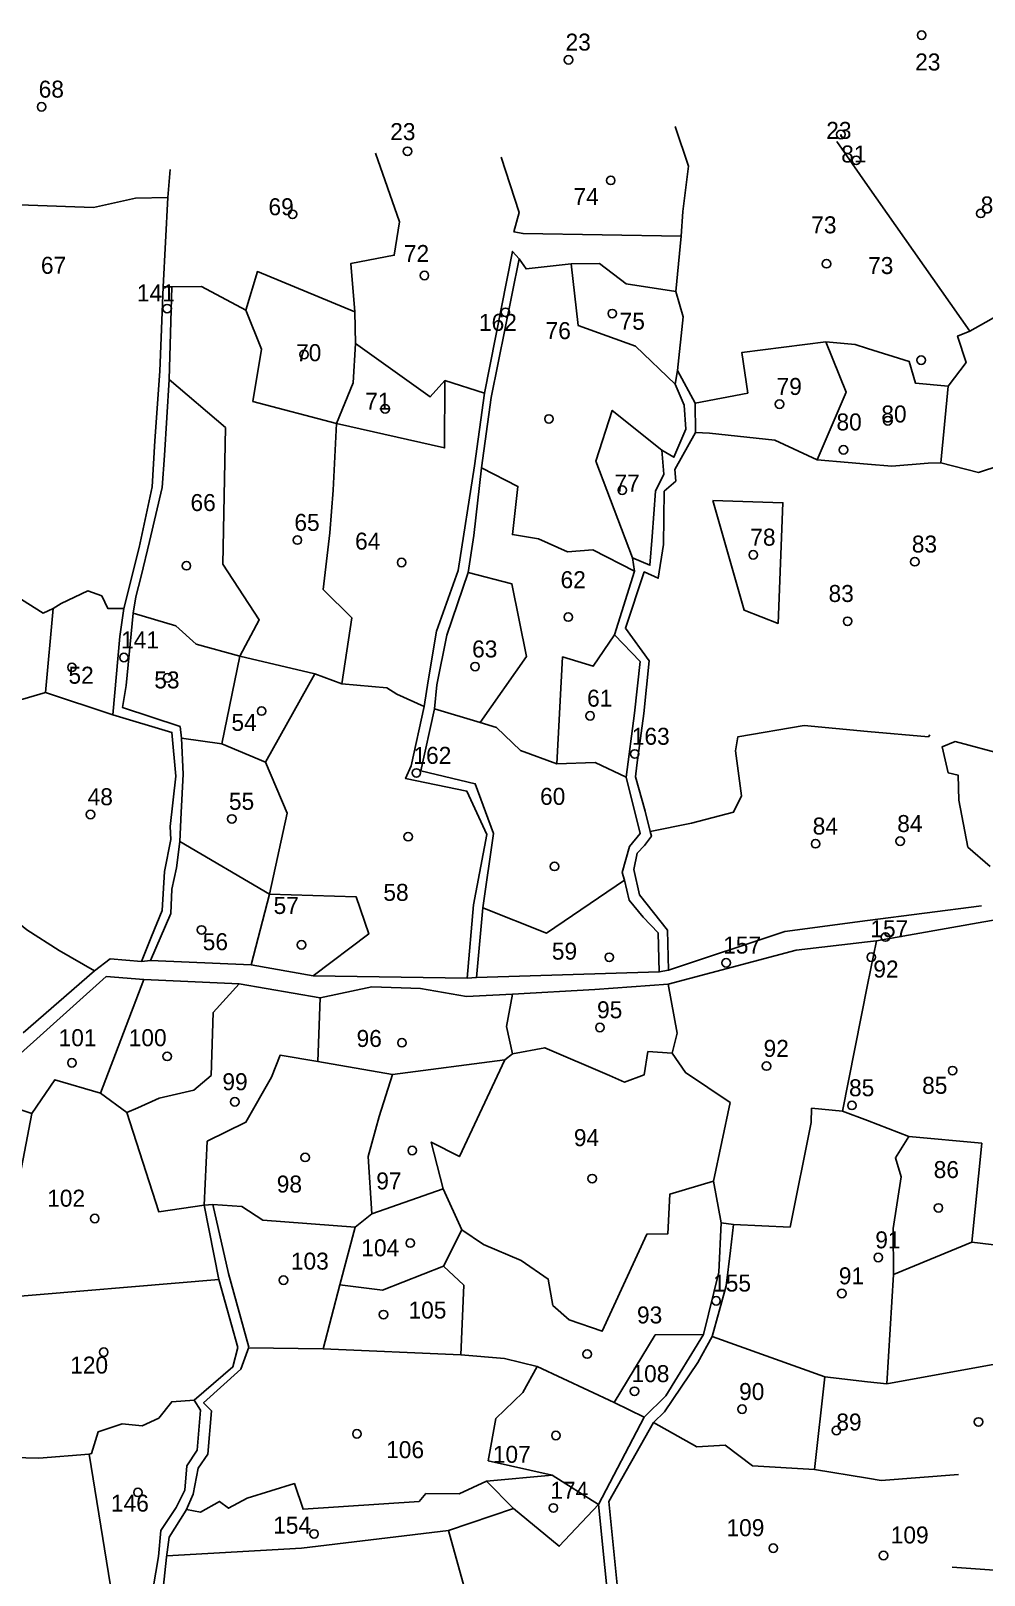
# Model space of a CAD drawing. Extents: x 176571 to 180224, y 250857 to 253450.
# Drawn here: x 178853 to 179077.4, y 252107.5 to 252471 of the extents above; entities that cross this region are included whole.
import ezdxf
from ezdxf.enums import TextEntityAlignment as Align

# ---------------------------------------------------------------- set-up
doc = ezdxf.new("R2010")
doc.units = 0
for name, color, linetype in [('1602', 240, 'Continuous'), ('1603', 240, 'Continuous'), ('A_POINTS', 252, 'Continuous')]:
    doc.layers.add(name, color=color, linetype=linetype)
doc.styles.add('HEBTXT', font='hebtxt.shx')

# ---------------------------------------------------------------- blocks, each defined once
blk = doc.blocks.new('1603')
at = {"layer": 'A_POINTS'}
blk.add_circle((0, 0), 0.25, dxfattribs=at)
at = {"style": 'HEBTXT'}
blk.add_attdef('PARCEL_NUM', text='', height=2, dxfattribs=at).set_placement((0, 1), align=Align.CENTER)
at = {"style": 'HEBTXT', "flags": 1}
blk.add_attdef('LOT_NUM', text='', height=2, dxfattribs=at).set_placement((0, -2.5), align=Align.CENTER)

msp = doc.modelspace()

# ---------------------------------------------------------------- linework, layer by layer
at = {"layer": '1602'}
for points in [[(178885.2, 252431.83), (178877.6, 252431.63), (178867.76, 252429.47), (178837, 252430.6), (178820.57, 252430.9), (178811.41, 252430.54), (178807.45, 252429.57), (178793.88, 252429.72), (178780.32, 252429.99), (178768.64, 252432.23), (178749.64, 252433.83), (178735.52, 252433.76), (178730.38, 252434.02), (178719.91, 252435.32), (178711.67, 252436.31), (178702.71, 252433.66), (178701.71, 252434.41), (178694.56, 252440.13), (178690.74, 252443.02), (178684.23, 252444.84), (178683.31, 252450)], [(179004.73, 252448.56), (179007.86, 252439.18), (179006.53, 252428.53), (179006.08, 252422.74)], [(178884.11, 252410.82), (178886.21, 252410.81), (178893.17, 252410.89), (178903.62, 252405.29), (178906.34, 252414.38), (178929.25, 252404.91), (178928.34, 252416.3), (178938.55, 252418.23), (178939.77, 252426.11), (178934.14, 252442.25)], [(179050, 252434.66), (179042.75, 252444.98)], [(178963.76, 252441.33), (178967.97, 252428.28), (178966.72, 252423.72), (178968.9, 252423.32), (179006.08, 252422.74), (179004.83, 252409.66), (178993.18, 252411.49), (178986.88, 252416.24), (178980.2, 252416.18), (178969.6, 252414.99), (178967.94, 252417.35), (178966.39, 252419.11), (178959.81, 252385.71), (178957.48, 252368.62), (178953.58, 252343.97), (178948.46, 252329.7), (178946.54, 252318.02), (178945.6, 252311.98), (178942.52, 252298), (178941.21, 252295), (178955.66, 252292.03), (178960.32, 252281.84), (178957.23, 252265.24), (178955.7, 252248.04)], [(178885.8, 252438.42), (178885.2, 252431.83), (178884.11, 252410.82), (178883.34, 252390.94), (178882.21, 252374.55), (178881.51, 252363.67), (178878.49, 252349.39), (178874.85, 252335.06), (178873.91, 252328.42), (178872.31, 252310.04), (178886.2, 252305.87), (178887.1, 252295.56), (178885.78, 252283.71), (178885.97, 252280.68), (178884.46, 252273.09), (178883.87, 252263.93), (178881.38, 252257.83), (178879.02, 252251.92)], [(179074.12, 252400.34), (179050, 252434.66)], [(178967.94, 252417.35), (178961.38, 252384.73), (178959.09, 252368.14), (178957.26, 252352.24), (178955.95, 252343.54), (178950.91, 252328.76), (178948.61, 252317.05), (178948, 252311.39), (178944.81, 252296.8), (178957.64, 252293.78), (178961.91, 252282.07), (178959.41, 252264.56), (178957.95, 252248.19)], [(178980.2, 252416.18), (178981.87, 252401.65), (178995.39, 252396.85), (179004.71, 252387.9)], [(178886.21, 252410.81), (178885.52, 252388.99), (178884.41, 252371.07), (178883.92, 252363.56), (178880.93, 252350.81), (178878.94, 252342.69), (178877.71, 252337.81), (178877.08, 252333.96), (178875.46, 252316.95), (178874.54, 252311.77), (178888.13, 252307.23), (178888.48, 252304.52), (178888.83, 252296.07), (178888.4, 252287), (178888.05, 252280.16), (178887.25, 252273.99), (178886.18, 252268.98), (178885.92, 252263.25), (178881.12, 252252.17)], [(179004.83, 252409.66), (179006.56, 252403.7), (179005.26, 252391.08), (179004.71, 252387.9), (179006.78, 252382.96), (179007.19, 252377.24), (179004.4, 252370.64), (179001.55, 252372.29), (179001.99, 252366.64), (179000.03, 252362.7), (178999.27, 252351.98), (178998.74, 252345.23), (178994.65, 252346.94), (178995.15, 252343.87), (178990.42, 252328.87), (178996.44, 252322.53), (178995.14, 252310.39), (178993.17, 252295.33), (178996.43, 252282.08), (178993.94, 252278.98), (178992.21, 252272.9), (178992.74, 252271.1), (178993.84, 252266.4), (178997.18, 252262.35), (179000.68, 252258.71), (179000.94, 252249.47)], [(178903.62, 252405.29), (178907.32, 252396.1), (178905.26, 252383.81), (178924.96, 252378.57), (178950.4, 252372.84), (178950.48, 252388.7), (178959.81, 252385.71)], [(178929.25, 252404.91), (178929.43, 252397.41), (178928.9, 252388.15), (178924.96, 252378.57), (178924.13, 252362.94), (178923.39, 252352.83), (178921.84, 252339.51), (178928.55, 252332.84), (178926.19, 252317.31)], [(179089.4, 252404.56), (179083.42, 252405.57), (179074.12, 252400.34), (179071.21, 252399.19), (179073.22, 252392.93), (179068.97, 252387.41), (179061.27, 252388.14), (179059.77, 252393.23), (179050, 252396.29)], [(178950.48, 252388.7), (178946.99, 252384.86), (178929.43, 252397.41)], [(179050, 252396.29), (179047.12, 252397.18), (179040.15, 252397.8), (179020.41, 252395.33), (179021.77, 252385.78), (179009.37, 252383.41)], [(179040.15, 252397.8), (179044.96, 252385.98), (179038.15, 252370.06)], [(178897.95, 252303.15), (178902.2, 252323.81), (178906.75, 252332.38), (178898.16, 252345.49), (178898.83, 252377.63), (178885.52, 252388.99)], [(179005.26, 252391.08), (179009.37, 252383.41), (179009.46, 252376.47), (179004.62, 252367.74), (179004.88, 252365.06), (179002.12, 252362.66), (179001.93, 252350.14), (179000.73, 252342.17), (178997.4, 252343.67), (178992.97, 252330.38), (178998.6, 252322.71), (178997.33, 252310.35), (178995.68, 252298.12), (178995.34, 252295.42), (178997.63, 252287.31), (178998.82, 252282.57), (178999.11, 252281.45), (178997.5, 252279.22), (178995.71, 252277.41), (178994.96, 252273.61), (178996.28, 252267.59), (179002.92, 252259.31), (179003.14, 252249.87)], [(179068.97, 252387.41), (179067.25, 252369.38)], [(179001.55, 252372.29), (178989.89, 252381.67), (178986, 252369.74), (178994.65, 252346.94)], [(179050, 252369.05), (179045.4, 252369.44), (179038.15, 252370.06), (179028.19, 252374.69), (179012.82, 252376.3), (179009.46, 252376.47)], [(178995.15, 252343.87), (178985.29, 252348.82), (178979.37, 252348.36), (178972.52, 252351.46), (178966.38, 252352.44), (178967.66, 252363.79), (178959.09, 252368.14)], [(179090.73, 252367.64), (179081.17, 252368.75), (179076.15, 252367.07), (179067.25, 252369.38), (179064.26, 252369.25), (179055.73, 252368.56), (179050, 252369.05)], [(179013.57, 252360.45), (179030.07, 252359.96), (179028.94, 252331.54), (179020.94, 252334.63), (179013.57, 252360.45)], [(178955.95, 252343.54), (178966.24, 252340.85), (178969.66, 252323.74), (178958.79, 252308.22)], [(178874.85, 252335.06), (178871.14, 252335.01), (178869.68, 252338.03), (178866.4, 252339.24), (178860.11, 252336.25), (178858.24, 252335.01), (178855.86, 252333.94), (178850.79, 252337.2), (178848.66, 252335.84)], [(178858.24, 252335.01), (178856.42, 252315.29)], [(178945.6, 252311.98), (178939.16, 252314.88), (178936.78, 252316.37), (178926.19, 252317.31), (178919.83, 252319.67), (178902.2, 252323.81), (178891.88, 252326.63), (178887.09, 252330.99), (178877.08, 252333.96)], [(178990.42, 252328.87), (178985.39, 252321.45), (178978.17, 252323.66), (178976.83, 252298.46), (178985.82, 252298.76), (178993.17, 252295.33)], [(178919.83, 252319.67), (178908.21, 252298.84), (178897.95, 252303.15), (178888.48, 252304.52)], [(178872.31, 252310.04), (178856.42, 252315.29), (178846.54, 252312.33), (178841.04, 252307.95), (178827.67, 252311.24)], [(178976.83, 252298.46), (178968.3, 252301.59), (178962.61, 252306.99), (178958.79, 252308.22), (178948, 252311.39)], [(179050, 252306.11), (179035.08, 252307.46), (179019.49, 252304.84), (179018.91, 252301.57), (179020.28, 252290.91), (179018.45, 252287.09), (179008.55, 252284.51), (178998.82, 252282.57)], [(179064.65, 252305.28), (179064.35, 252304.81), (179050, 252306.11)], [(179078.89, 252274.31), (179073.62, 252278.87), (179071.48, 252289.89), (179071.3, 252295.83), (179069.02, 252296.33), (179067.55, 252302.44), (179070.6, 252303.72), (179082.34, 252300.57)], [(178908.21, 252298.84), (178913.36, 252286.88), (178909.18, 252267.79), (178904.86, 252251.12)], [(178867.98, 252249.72), (178859.61, 252254.53), (178852.03, 252259.37), (178848.57, 252262.24), (178843.22, 252263.17), (178839.08, 252272.24), (178834.44, 252276.35), (178832.1, 252281.08), (178824.14, 252286.01), (178818.7, 252289.72)], [(178888.05, 252280.16), (178909.18, 252267.79), (178929.59, 252267.13), (178932.53, 252258.44), (178919.47, 252248.57)], [(178992.74, 252271.1), (178974.39, 252258.63), (178959.41, 252264.56)], [(179050, 252261.55), (179076.83, 252265.04)], [(178851.19, 252235.14), (178867.98, 252249.72), (178871.64, 252252.54), (178879.02, 252251.92), (178881.12, 252252.17), (178904.86, 252251.12), (178919.47, 252248.57), (178955.7, 252248.04), (178957.95, 252248.19), (179000.94, 252249.47), (179003.14, 252249.87), (179030.53, 252259.01), (179050, 252261.55)], [(179050, 252256.59), (179052.07, 252256.83), (179077.41, 252261.27)], [(179077.41, 252261.27), (179092.76, 252263.92)], [(179052.07, 252256.83), (179050, 252246.42)], [(178848.99, 252228.85), (178870.72, 252248.39), (178879.59, 252247.7), (178902.03, 252246.69), (178921.1, 252243.38), (178933.29, 252245.97), (178944.75, 252245.55), (178955.6, 252243.71), (178966.37, 252244.26), (178985.77, 252245.31), (179003.07, 252246.56), (179033.19, 252254.63), (179050, 252256.59)], [(178879.59, 252247.7), (178869.39, 252220.93)], [(178902.03, 252246.69), (178895.93, 252239.89), (178895.4, 252225.09), (178891.32, 252221.61), (178883.21, 252219.73), (178878.2, 252217.47), (178875.57, 252216.34)], [(178991.02, 252080.35), (178986.63, 252124.08), (178997.39, 252144.62), (179002.52, 252149.65), (179011.39, 252164.09), (179014.97, 252178.82), (179015.55, 252190.37), (179013.72, 252200.24), (179017.63, 252218.73), (179007.13, 252225.78), (179004.03, 252230.37), (179005.15, 252235.09), (179003.07, 252246.56)], [(179050, 252246.42), (179044.09, 252216.71)], [(178921.1, 252243.38), (178920.57, 252228.39)], [(178966.37, 252244.26), (178964.96, 252236.59), (178966.4, 252230.16), (178973.99, 252231.63), (178989.24, 252225.12), (178992.79, 252223.55), (178997.37, 252225.24), (178998.29, 252230.73), (179004.03, 252230.37)], [(178964.56, 252228.76), (178938.12, 252225.33), (178920.57, 252228.39), (178911.65, 252229.87), (178909.65, 252224.72), (178903.63, 252214.07), (178894.51, 252209.6), (178893.81, 252194.52)], [(178966.4, 252230.16), (178964.56, 252228.76), (178953.9, 252205.98), (178947.25, 252209.42), (178950.05, 252198.38)], [(178853.24, 252216.12), (178858.6, 252224.07), (178869.39, 252220.93), (178875.57, 252216.34), (178883.11, 252193.01), (178893.81, 252194.52), (178895.85, 252194.73), (178902.64, 252194.22), (178907.61, 252191.06), (178929.33, 252189.36), (178933.3, 252192.5), (178950.05, 252198.38), (178954.49, 252188.74), (178959.59, 252185.29), (178968.43, 252181.55), (178974.83, 252177.16), (178975.86, 252170.96), (178979.72, 252167.57), (178987.53, 252164.87), (178998, 252187.72), (179002.95, 252187.78), (179003.45, 252197.16), (179013.72, 252200.24)], [(178938.12, 252225.33), (178934.97, 252215.46), (178932.44, 252206.02), (178933.3, 252192.5)], [(178897.26, 252177.09), (178844.82, 252172.65), (178853.24, 252216.12), (178839.53, 252220.72), (178832.17, 252221.18)], [(179018.4, 252189.99), (179031.75, 252189.41), (179036.73, 252213.99), (179036.81, 252217.39), (179044.09, 252216.71), (179050, 252214.46)], [(179050, 252214.46), (179059.73, 252210.76), (179076.93, 252209.12)], [(179059.73, 252210.76), (179056.57, 252205.73), (179057.89, 252201.19), (179056.02, 252189.03), (179056.09, 252178.27), (179054.51, 252152.45)], [(179076.93, 252209.12), (179074.52, 252185.83)], [(178893.81, 252194.52), (178897.26, 252177.09), (178901.75, 252161.02), (178900.53, 252156.46), (178891.43, 252148.68), (178892.9, 252146.32), (178892.15, 252136.88), (178889.71, 252133.2), (178889.2, 252127.45), (178887.23, 252123.35), (178883.62, 252117.94), (178883.03, 252111.87), (178881.05, 252100.29), (178873.5, 252093.75), (178865.73, 252087.22), (178860.83, 252032.33), (178855.37, 252020.06), (178860.44, 251973.65)], [(178895.85, 252194.73), (178899.51, 252178.45), (178904.29, 252161.1), (178902.39, 252155.91), (178893.67, 252148.03), (178895.53, 252146.11), (178894.63, 252135.91), (178892.37, 252132.67), (178891.18, 252126.49), (178889.57, 252122.76), (178885.52, 252116.38), (178884.93, 252111.71), (178883.52, 252098.43), (178868.57, 252086.08), (178867.92, 252084.09), (178864, 252032.27), (178857.53, 252019.98), (178862.83, 251974.14)], [(178929.33, 252189.36), (178925.71, 252175.8), (178921.84, 252160.72)], [(178954.49, 252188.74), (178950.11, 252180.22), (178935.81, 252174.58), (178925.71, 252175.8)], [(179050, 252025.23), (179023.4, 252022.81), (179011.69, 252028.67), (179002.02, 252028.8), (179001.51, 252032.94), (178997.38, 252068.48), (178993.47, 252080.87), (178989.06, 252124.79), (178999.58, 252143.4), (179002.21, 252145.93), (179010.03, 252157.49), (179013.44, 252163.63), (179016.73, 252175.57), (179017.69, 252183.89), (179018.4, 252189.99), (179015.55, 252190.37)], [(179105.79, 252182.06), (179074.52, 252185.83), (179056.09, 252178.27)], [(178950.11, 252180.22), (178954.92, 252175.74), (178954.2, 252159.29)], [(179011.39, 252164.09), (178999.99, 252164.02), (178990.32, 252148.1)], [(179050, 252152.98), (179039.95, 252154.16), (179013.44, 252163.63)], [(178997.39, 252144.62), (178990.32, 252148.1), (178972.2, 252156.55), (178964.53, 252158.45), (178954.2, 252159.29), (178921.84, 252160.72), (178904.25, 252160.98)], [(179105.44, 252161.76), (179054.51, 252152.45), (179050, 252152.98)], [(178986.63, 252124.08), (178975.77, 252130.97), (178960.67, 252134.36), (178962.43, 252144.32), (178968.79, 252150.44), (178972.2, 252156.55)], [(179039.95, 252154.16), (179037.51, 252132.28)], [(178891.43, 252148.68), (178886.15, 252148.27), (178883.11, 252144.44), (178879.22, 252142.58), (178874.47, 252143.09), (178868.81, 252141.19), (178867.29, 252136.06), (178866.72, 252135.95), (178854.88, 252134.97), (178845.58, 252135.25), (178807.45, 252128.8), (178807.88, 252123.95), (178798.27, 252123.15), (178795.49, 252117.12), (178805.26, 252110.97), (178808.38, 252105.72), (178808.62, 252092.34), (178807.35, 252079.6), (178805.12, 252076.65), (178807.37, 252068.23), (178819.66, 252066.69), (178824.94, 252069.68), (178831.6, 252068.14)], [(179050, 252130.26), (179037.51, 252132.28), (179022.93, 252133.2), (179016.47, 252138.01), (179009.83, 252137.66), (178999.58, 252143.4)], [(178866.72, 252135.95), (178873.5, 252093.75)], [(178975.77, 252130.97), (178960.31, 252129.56), (178953.86, 252126.56), (178945.99, 252126.69), (178944.39, 252124.81), (178917.1, 252122.95), (178915.05, 252129.01), (178903.92, 252125.54), (178899.55, 252123.2), (178897.36, 252124.81), (178892.92, 252122.31), (178889.63, 252122.91)], [(178960.31, 252129.56), (178966.64, 252123.1), (178977.42, 252114.23), (178986.63, 252124.08)], [(179071.41, 252131.14), (179053.22, 252129.74), (179050, 252130.26)], [(178966.64, 252123.1), (178951.31, 252117.95), (178916.67, 252113.79), (178884.97, 252111.98)], [(179110.56, 252123.22), (179108.29, 252107.09), (179099.71, 252107.19), (179069.92, 252109.33)], [(178951.31, 252117.95), (178957.03, 252097.31), (178951.24, 252077.56), (178949.57, 252067.15), (178941.36, 252031.6)]]:
    msp.add_lwpolyline(points, dxfattribs=at)

# ---------------------------------------------------------------- block references
at = {"layer": '1603'}
ref = msp.add_blockref('1603', (178979.58, 252464.25), dxfattribs=dict(at, xscale=4, yscale=4, zscale=4))
ref.add_attrib('PARCEL_NUM', '23', (178978.89, 252466.41), dxfattribs={"layer": '0', "height": 4, "style": 'HEBTXT'})
ref = msp.add_blockref('1603', (179062.74, 252470.05), dxfattribs=dict(at, xscale=4, yscale=4, zscale=4))
ref.add_attrib('PARCEL_NUM', '23', (179061.21, 252461.73), dxfattribs={"layer": '0', "height": 4, "style": 'HEBTXT'})
ref = msp.add_blockref('1603', (178855.51, 252453.17), dxfattribs=dict(at, xscale=4, yscale=4, zscale=4))
ref.add_attrib('PARCEL_NUM', '68', (178854.82, 252455.33), dxfattribs={"layer": '0', "height": 4, "style": 'HEBTXT'})
ref = msp.add_blockref('1603', (179043.7, 252446.64), dxfattribs=dict(at, xscale=4, yscale=4, zscale=4))
ref.add_attrib('PARCEL_NUM', '23', (179040.27, 252445.62), dxfattribs={"layer": '0', "height": 4, "style": 'HEBTXT'})
ref = msp.add_blockref('1603', (178941.66, 252442.69), dxfattribs=dict(at, xscale=4, yscale=4, zscale=4))
ref.add_attrib('PARCEL_NUM', '23', (178937.6, 252445.33), dxfattribs={"layer": '0', "height": 4, "style": 'HEBTXT'})
ref = msp.add_blockref('1603', (179047.34, 252440.57), dxfattribs=dict(at, xscale=4, yscale=4, zscale=4))
ref.add_attrib('PARCEL_NUM', '81', (179043.79, 252440.06), dxfattribs={"layer": '0', "height": 4, "style": 'HEBTXT'})
ref = msp.add_blockref('1603', (178989.52, 252435.85), dxfattribs=dict(at, xscale=4, yscale=4, zscale=4))
ref.add_attrib('PARCEL_NUM', '74', (178980.75, 252430.05), dxfattribs={"layer": '0', "height": 4, "style": 'HEBTXT'})
ref = msp.add_blockref('1603', (178914.62, 252427.86), dxfattribs=dict(at, xscale=4, yscale=4, zscale=4))
ref.add_attrib('PARCEL_NUM', '69', (178908.93, 252427.64), dxfattribs={"layer": '0', "height": 4, "style": 'HEBTXT'})
ref = msp.add_blockref('1603', (179076.64, 252428.07), dxfattribs=dict(at, xscale=4, yscale=4, zscale=4))
ref.add_attrib('PARCEL_NUM', '81', (179076.64, 252428.07), dxfattribs={"layer": '0', "height": 4, "style": 'HEBTXT'})
ref = msp.add_blockref('1603', (179040.32, 252416.22), dxfattribs=dict(at, xscale=4, yscale=4, zscale=4))
ref.add_attrib('PARCEL_NUM', '73', (179036.75, 252423.38), dxfattribs={"layer": '0', "height": 4, "style": 'HEBTXT'})
ref = msp.add_blockref('1603', (178945.65, 252413.47), dxfattribs=dict(at, xscale=4, yscale=4, zscale=4))
ref.add_attrib('PARCEL_NUM', '72', (178940.82, 252416.63), dxfattribs={"layer": '0', "height": 4, "style": 'HEBTXT'})
ref = msp.add_blockref('1603', (178847.37, 252409.16), dxfattribs=dict(at, xscale=4, yscale=4, zscale=4))
ref.add_attrib('PARCEL_NUM', '67', (178855.35, 252413.85), dxfattribs={"layer": '0', "height": 4, "style": 'HEBTXT'})
ref = msp.add_blockref('1603', (179062.63, 252393.51), dxfattribs=dict(at, xscale=4, yscale=4, zscale=4))
ref.add_attrib('PARCEL_NUM', '73', (179050.13, 252413.8), dxfattribs={"layer": '0', "height": 4, "style": 'HEBTXT'})
ref = msp.add_blockref('1603', (178885.07, 252405.65), dxfattribs=dict(at, xscale=4, yscale=4, zscale=4))
ref.add_attrib('PARCEL_NUM', '141', (178877.96, 252407.36), dxfattribs={"layer": '0', "height": 4, "style": 'HEBTXT'})
ref = msp.add_blockref('1603', (178964.71, 252404.79), dxfattribs=dict(at, xscale=4, yscale=4, zscale=4))
ref.add_attrib('PARCEL_NUM', '162', (178958.5, 252400.41), dxfattribs={"layer": '0', "height": 4, "style": 'HEBTXT'})
ref = msp.add_blockref('1603', (178974.98, 252379.67), dxfattribs=dict(at, xscale=4, yscale=4, zscale=4))
ref.add_attrib('PARCEL_NUM', '76', (178974.19, 252398.47), dxfattribs={"layer": '0', "height": 4, "style": 'HEBTXT'})
ref = msp.add_blockref('1603', (178989.89, 252404.48), dxfattribs=dict(at, xscale=4, yscale=4, zscale=4))
ref.add_attrib('PARCEL_NUM', '75', (178991.62, 252400.69), dxfattribs={"layer": '0', "height": 4, "style": 'HEBTXT'})
ref = msp.add_blockref('1603', (178917.3, 252394.85), dxfattribs=dict(at, xscale=4, yscale=4, zscale=4))
ref.add_attrib('PARCEL_NUM', '70', (178915.42, 252393.28), dxfattribs={"layer": '0', "height": 4, "style": 'HEBTXT'})
ref = msp.add_blockref('1603', (179029.27, 252383.17), dxfattribs=dict(at, xscale=4, yscale=4, zscale=4))
ref.add_attrib('PARCEL_NUM', '79', (179028.58, 252385.33), dxfattribs={"layer": '0', "height": 4, "style": 'HEBTXT'})
ref = msp.add_blockref('1603', (178936.41, 252382.04), dxfattribs=dict(at, xscale=4, yscale=4, zscale=4))
ref.add_attrib('PARCEL_NUM', '71', (178931.72, 252381.84), dxfattribs={"layer": '0', "height": 4, "style": 'HEBTXT'})
ref = msp.add_blockref('1603', (179044.34, 252372.42), dxfattribs=dict(at, xscale=4, yscale=4, zscale=4))
ref.add_attrib('PARCEL_NUM', '80', (179042.68, 252376.97), dxfattribs={"layer": '0', "height": 4, "style": 'HEBTXT'})
ref = msp.add_blockref('1603', (179054.79, 252379.25), dxfattribs=dict(at, xscale=4, yscale=4, zscale=4))
ref.add_attrib('PARCEL_NUM', '80', (179053.24, 252378.85), dxfattribs={"layer": '0', "height": 4, "style": 'HEBTXT'})
ref = msp.add_blockref('1603', (178992.25, 252362.89), dxfattribs=dict(at, xscale=4, yscale=4, zscale=4))
ref.add_attrib('PARCEL_NUM', '77', (178990.4, 252362.57), dxfattribs={"layer": '0', "height": 4, "style": 'HEBTXT'})
ref = msp.add_blockref('1603', (178889.6, 252345.12), dxfattribs=dict(at, xscale=4, yscale=4, zscale=4))
ref.add_attrib('PARCEL_NUM', '66', (178890.57, 252357.99), dxfattribs={"layer": '0', "height": 4, "style": 'HEBTXT'})
ref = msp.add_blockref('1603', (178915.73, 252351.16), dxfattribs=dict(at, xscale=4, yscale=4, zscale=4))
ref.add_attrib('PARCEL_NUM', '65', (178915.03, 252353.32), dxfattribs={"layer": '0', "height": 4, "style": 'HEBTXT'})
ref = msp.add_blockref('1603', (178940.28, 252345.89), dxfattribs=dict(at, xscale=4, yscale=4, zscale=4))
ref.add_attrib('PARCEL_NUM', '64', (178929.32, 252348.91), dxfattribs={"layer": '0', "height": 4, "style": 'HEBTXT'})
ref = msp.add_blockref('1603', (179023.09, 252347.68), dxfattribs=dict(at, xscale=4, yscale=4, zscale=4))
ref.add_attrib('PARCEL_NUM', '78', (179022.39, 252349.84), dxfattribs={"layer": '0', "height": 4, "style": 'HEBTXT'})
ref = msp.add_blockref('1603', (179061.12, 252346.06), dxfattribs=dict(at, xscale=4, yscale=4, zscale=4))
ref.add_attrib('PARCEL_NUM', '83', (179060.42, 252348.22), dxfattribs={"layer": '0', "height": 4, "style": 'HEBTXT'})
ref = msp.add_blockref('1603', (178979.53, 252333.03), dxfattribs=dict(at, xscale=4, yscale=4, zscale=4))
ref.add_attrib('PARCEL_NUM', '62', (178977.71, 252339.83), dxfattribs={"layer": '0', "height": 4, "style": 'HEBTXT'})
ref = msp.add_blockref('1603', (179045.3, 252332.04), dxfattribs=dict(at, xscale=4, yscale=4, zscale=4))
ref.add_attrib('PARCEL_NUM', '83', (179040.82, 252336.58), dxfattribs={"layer": '0', "height": 4, "style": 'HEBTXT'})
ref = msp.add_blockref('1603', (178874.91, 252323.49), dxfattribs=dict(at, xscale=4, yscale=4, zscale=4))
ref.add_attrib('PARCEL_NUM', '141', (178874.22, 252325.65), dxfattribs={"layer": '0', "height": 4, "style": 'HEBTXT'})
ref = msp.add_blockref('1603', (178957.57, 252321.37), dxfattribs=dict(at, xscale=4, yscale=4, zscale=4))
ref.add_attrib('PARCEL_NUM', '63', (178956.88, 252323.52), dxfattribs={"layer": '0', "height": 4, "style": 'HEBTXT'})
ref = msp.add_blockref('1603', (178862.66, 252321.19), dxfattribs=dict(at, xscale=4, yscale=4, zscale=4))
ref.add_attrib('PARCEL_NUM', '52', (178861.83, 252317.34), dxfattribs={"layer": '0', "height": 4, "style": 'HEBTXT'})
ref = msp.add_blockref('1603', (178885.19, 252318.73), dxfattribs=dict(at, xscale=4, yscale=4, zscale=4))
ref.add_attrib('PARCEL_NUM', '53', (178882.04, 252316.23), dxfattribs={"layer": '0', "height": 4, "style": 'HEBTXT'})
ref = msp.add_blockref('1603', (178984.65, 252309.77), dxfattribs=dict(at, xscale=4, yscale=4, zscale=4))
ref.add_attrib('PARCEL_NUM', '61', (178983.96, 252311.93), dxfattribs={"layer": '0', "height": 4, "style": 'HEBTXT'})
ref = msp.add_blockref('1603', (178907.31, 252310.9), dxfattribs=dict(at, xscale=4, yscale=4, zscale=4))
ref.add_attrib('PARCEL_NUM', '54', (178900.21, 252306.23), dxfattribs={"layer": '0', "height": 4, "style": 'HEBTXT'})
ref = msp.add_blockref('1603', (178995.17, 252300.8), dxfattribs=dict(at, xscale=4, yscale=4, zscale=4))
ref.add_attrib('PARCEL_NUM', '163', (178994.48, 252302.96), dxfattribs={"layer": '0', "height": 4, "style": 'HEBTXT'})
ref = msp.add_blockref('1603', (178943.75, 252296.32), dxfattribs=dict(at, xscale=4, yscale=4, zscale=4))
ref.add_attrib('PARCEL_NUM', '162', (178943.06, 252298.47), dxfattribs={"layer": '0', "height": 4, "style": 'HEBTXT'})
ref = msp.add_blockref('1603', (178867.04, 252286.56), dxfattribs=dict(at, xscale=4, yscale=4, zscale=4))
ref.add_attrib('PARCEL_NUM', '48', (178866.35, 252288.72), dxfattribs={"layer": '0', "height": 4, "style": 'HEBTXT'})
ref = msp.add_blockref('1603', (178900.31, 252285.49), dxfattribs=dict(at, xscale=4, yscale=4, zscale=4))
ref.add_attrib('PARCEL_NUM', '55', (178899.62, 252287.65), dxfattribs={"layer": '0', "height": 4, "style": 'HEBTXT'})
ref = msp.add_blockref('1603', (178976.27, 252274.33), dxfattribs=dict(at, xscale=4, yscale=4, zscale=4))
ref.add_attrib('PARCEL_NUM', '60', (178972.88, 252288.81), dxfattribs={"layer": '0', "height": 4, "style": 'HEBTXT'})
ref = msp.add_blockref('1603', (179037.77, 252279.67), dxfattribs=dict(at, xscale=4, yscale=4, zscale=4))
ref.add_attrib('PARCEL_NUM', '84', (179037.08, 252281.82), dxfattribs={"layer": '0', "height": 4, "style": 'HEBTXT'})
ref = msp.add_blockref('1603', (179057.68, 252280.25), dxfattribs=dict(at, xscale=4, yscale=4, zscale=4))
ref.add_attrib('PARCEL_NUM', '84', (179056.99, 252282.41), dxfattribs={"layer": '0', "height": 4, "style": 'HEBTXT'})
ref = msp.add_blockref('1603', (178941.82, 252281.32), dxfattribs=dict(at, xscale=4, yscale=4, zscale=4))
ref.add_attrib('PARCEL_NUM', '58', (178935.99, 252266.21), dxfattribs={"layer": '0', "height": 4, "style": 'HEBTXT'})
ref = msp.add_blockref('1603', (178916.72, 252255.86), dxfattribs=dict(at, xscale=4, yscale=4, zscale=4))
ref.add_attrib('PARCEL_NUM', '57', (178910.14, 252263.12), dxfattribs={"layer": '0', "height": 4, "style": 'HEBTXT'})
ref = msp.add_blockref('1603', (179054.24, 252257.68), dxfattribs=dict(at, xscale=4, yscale=4, zscale=4))
ref.add_attrib('PARCEL_NUM', '157', (179050.66, 252257.65), dxfattribs={"layer": '0', "height": 4, "style": 'HEBTXT'})
ref = msp.add_blockref('1603', (178893.17, 252259.35), dxfattribs=dict(at, xscale=4, yscale=4, zscale=4))
ref.add_attrib('PARCEL_NUM', '56', (178893.45, 252254.59), dxfattribs={"layer": '0', "height": 4, "style": 'HEBTXT'})
ref = msp.add_blockref('1603', (179016.69, 252251.63), dxfattribs=dict(at, xscale=4, yscale=4, zscale=4))
ref.add_attrib('PARCEL_NUM', '157', (179016, 252253.79), dxfattribs={"layer": '0', "height": 4, "style": 'HEBTXT'})
ref = msp.add_blockref('1603', (178989.18, 252252.92), dxfattribs=dict(at, xscale=4, yscale=4, zscale=4))
ref.add_attrib('PARCEL_NUM', '59', (178975.66, 252252.37), dxfattribs={"layer": '0', "height": 4, "style": 'HEBTXT'})
ref = msp.add_blockref('1603', (179050.87, 252252.94), dxfattribs=dict(at, xscale=4, yscale=4, zscale=4))
ref.add_attrib('PARCEL_NUM', '92', (179051.36, 252248.15), dxfattribs={"layer": '0', "height": 4, "style": 'HEBTXT'})
ref = msp.add_blockref('1603', (178986.99, 252236.4), dxfattribs=dict(at, xscale=4, yscale=4, zscale=4))
ref.add_attrib('PARCEL_NUM', '95', (178986.3, 252238.56), dxfattribs={"layer": '0', "height": 4, "style": 'HEBTXT'})
ref = msp.add_blockref('1603', (178862.66, 252228.07), dxfattribs=dict(at, xscale=4, yscale=4, zscale=4))
ref.add_attrib('PARCEL_NUM', '101', (178859.52, 252231.99), dxfattribs={"layer": '0', "height": 4, "style": 'HEBTXT'})
ref = msp.add_blockref('1603', (178885.09, 252229.6), dxfattribs=dict(at, xscale=4, yscale=4, zscale=4))
ref.add_attrib('PARCEL_NUM', '100', (178876.02, 252231.99), dxfattribs={"layer": '0', "height": 4, "style": 'HEBTXT'})
ref = msp.add_blockref('1603', (178940.36, 252232.8), dxfattribs=dict(at, xscale=4, yscale=4, zscale=4))
ref.add_attrib('PARCEL_NUM', '96', (178929.68, 252231.81), dxfattribs={"layer": '0', "height": 4, "style": 'HEBTXT'})
ref = msp.add_blockref('1603', (179026.21, 252227.32), dxfattribs=dict(at, xscale=4, yscale=4, zscale=4))
ref.add_attrib('PARCEL_NUM', '92', (179025.52, 252229.47), dxfattribs={"layer": '0', "height": 4, "style": 'HEBTXT'})
ref = msp.add_blockref('1603', (178901.01, 252218.9), dxfattribs=dict(at, xscale=4, yscale=4, zscale=4))
ref.add_attrib('PARCEL_NUM', '99', (178898.08, 252221.62), dxfattribs={"layer": '0', "height": 4, "style": 'HEBTXT'})
ref = msp.add_blockref('1603', (179046.33, 252218.05), dxfattribs=dict(at, xscale=4, yscale=4, zscale=4))
ref.add_attrib('PARCEL_NUM', '85', (179045.64, 252220.2), dxfattribs={"layer": '0', "height": 4, "style": 'HEBTXT'})
ref = msp.add_blockref('1603', (179070.03, 252226.23), dxfattribs=dict(at, xscale=4, yscale=4, zscale=4))
ref.add_attrib('PARCEL_NUM', '85', (179062.85, 252220.78), dxfattribs={"layer": '0', "height": 4, "style": 'HEBTXT'})
ref = msp.add_blockref('1603', (178985.16, 252200.81), dxfattribs=dict(at, xscale=4, yscale=4, zscale=4))
ref.add_attrib('PARCEL_NUM', '94', (178980.85, 252208.46), dxfattribs={"layer": '0', "height": 4, "style": 'HEBTXT'})
ref = msp.add_blockref('1603', (178917.57, 252205.8), dxfattribs=dict(at, xscale=4, yscale=4, zscale=4))
ref.add_attrib('PARCEL_NUM', '98', (178910.88, 252197.53), dxfattribs={"layer": '0', "height": 4, "style": 'HEBTXT'})
ref = msp.add_blockref('1603', (178942.79, 252207.41), dxfattribs=dict(at, xscale=4, yscale=4, zscale=4))
ref.add_attrib('PARCEL_NUM', '97', (178934.32, 252198.27), dxfattribs={"layer": '0', "height": 4, "style": 'HEBTXT'})
ref = msp.add_blockref('1603', (179066.68, 252193.91), dxfattribs=dict(at, xscale=4, yscale=4, zscale=4))
ref.add_attrib('PARCEL_NUM', '86', (179065.57, 252200.94), dxfattribs={"layer": '0', "height": 4, "style": 'HEBTXT'})
ref = msp.add_blockref('1603', (178868.02, 252191.43), dxfattribs=dict(at, xscale=4, yscale=4, zscale=4))
ref.add_attrib('PARCEL_NUM', '102', (178856.82, 252194.2), dxfattribs={"layer": '0', "height": 4, "style": 'HEBTXT'})
ref = msp.add_blockref('1603', (179052.52, 252182.23), dxfattribs=dict(at, xscale=4, yscale=4, zscale=4))
ref.add_attrib('PARCEL_NUM', '91', (179051.83, 252184.39), dxfattribs={"layer": '0', "height": 4, "style": 'HEBTXT'})
ref = msp.add_blockref('1603', (178942.32, 252185.63), dxfattribs=dict(at, xscale=4, yscale=4, zscale=4))
ref.add_attrib('PARCEL_NUM', '104', (178930.79, 252182.52), dxfattribs={"layer": '0', "height": 4, "style": 'HEBTXT'})
ref = msp.add_blockref('1603', (178912.46, 252176.89), dxfattribs=dict(at, xscale=4, yscale=4, zscale=4))
ref.add_attrib('PARCEL_NUM', '103', (178914.21, 252179.38), dxfattribs={"layer": '0', "height": 4, "style": 'HEBTXT'})
ref = msp.add_blockref('1603', (179014.32, 252172.05), dxfattribs=dict(at, xscale=4, yscale=4, zscale=4))
ref.add_attrib('PARCEL_NUM', '155', (179013.63, 252174.21), dxfattribs={"layer": '0', "height": 4, "style": 'HEBTXT'})
ref = msp.add_blockref('1603', (179043.93, 252173.76), dxfattribs=dict(at, xscale=4, yscale=4, zscale=4))
ref.add_attrib('PARCEL_NUM', '91', (179043.23, 252175.92), dxfattribs={"layer": '0', "height": 4, "style": 'HEBTXT'})
ref = msp.add_blockref('1603', (178936, 252168.78), dxfattribs=dict(at, xscale=4, yscale=4, zscale=4))
ref.add_attrib('PARCEL_NUM', '105', (178941.91, 252167.86), dxfattribs={"layer": '0', "height": 4, "style": 'HEBTXT'})
ref = msp.add_blockref('1603', (178983.98, 252159.5), dxfattribs=dict(at, xscale=4, yscale=4, zscale=4))
ref.add_attrib('PARCEL_NUM', '93', (178995.71, 252166.71), dxfattribs={"layer": '0', "height": 4, "style": 'HEBTXT'})
ref = msp.add_blockref('1603', (178870.13, 252159.95), dxfattribs=dict(at, xscale=4, yscale=4, zscale=4))
ref.add_attrib('PARCEL_NUM', '120', (178862.24, 252154.91), dxfattribs={"layer": '0', "height": 4, "style": 'HEBTXT'})
ref = msp.add_blockref('1603', (178995.11, 252150.74), dxfattribs=dict(at, xscale=4, yscale=4, zscale=4))
ref.add_attrib('PARCEL_NUM', '108', (178994.41, 252152.89), dxfattribs={"layer": '0', "height": 4, "style": 'HEBTXT'})
ref = msp.add_blockref('1603', (179020.44, 252146.52), dxfattribs=dict(at, xscale=4, yscale=4, zscale=4))
ref.add_attrib('PARCEL_NUM', '90', (179019.75, 252148.68), dxfattribs={"layer": '0', "height": 4, "style": 'HEBTXT'})
ref = msp.add_blockref('1603', (179042.65, 252141.5), dxfattribs=dict(at, xscale=4, yscale=4, zscale=4))
ref.add_attrib('PARCEL_NUM', '89', (179042.65, 252141.5), dxfattribs={"layer": '0', "height": 4, "style": 'HEBTXT'})
ref = msp.add_blockref('1603', (179076.11, 252143.52), dxfattribs=dict(at, xscale=4, yscale=4, zscale=4))
ref.add_attrib('PARCEL_NUM', '89', (179085.68, 252135.06), dxfattribs={"layer": '0', "height": 4, "style": 'HEBTXT'})
ref = msp.add_blockref('1603', (178929.77, 252140.73), dxfattribs=dict(at, xscale=4, yscale=4, zscale=4))
ref.add_attrib('PARCEL_NUM', '106', (178936.64, 252134.99), dxfattribs={"layer": '0', "height": 4, "style": 'HEBTXT'})
ref = msp.add_blockref('1603', (178976.62, 252140.32), dxfattribs=dict(at, xscale=4, yscale=4, zscale=4))
ref.add_attrib('PARCEL_NUM', '107', (178961.76, 252133.89), dxfattribs={"layer": '0', "height": 4, "style": 'HEBTXT'})
ref = msp.add_blockref('1603', (178878.2, 252126.93), dxfattribs=dict(at, xscale=4, yscale=4, zscale=4))
ref.add_attrib('PARCEL_NUM', '146', (178871.84, 252122.4), dxfattribs={"layer": '0', "height": 4, "style": 'HEBTXT'})
ref = msp.add_blockref('1603', (178976.01, 252123.26), dxfattribs=dict(at, xscale=4, yscale=4, zscale=4))
ref.add_attrib('PARCEL_NUM', '174', (178975.31, 252125.42), dxfattribs={"layer": '0', "height": 4, "style": 'HEBTXT'})
ref = msp.add_blockref('1603', (178919.67, 252117.14), dxfattribs=dict(at, xscale=4, yscale=4, zscale=4))
ref.add_attrib('PARCEL_NUM', '154', (178910.03, 252117.21), dxfattribs={"layer": '0', "height": 4, "style": 'HEBTXT'})
ref = msp.add_blockref('1603', (179027.81, 252113.78), dxfattribs=dict(at, xscale=4, yscale=4, zscale=4))
ref.add_attrib('PARCEL_NUM', '109', (179016.78, 252116.62), dxfattribs={"layer": '0', "height": 4, "style": 'HEBTXT'})
ref = msp.add_blockref('1603', (179053.75, 252112.06), dxfattribs=dict(at, xscale=4, yscale=4, zscale=4))
ref.add_attrib('PARCEL_NUM', '109', (179055.46, 252114.91), dxfattribs={"layer": '0', "height": 4, "style": 'HEBTXT'})

doc.saveas('drawing.dxf')
